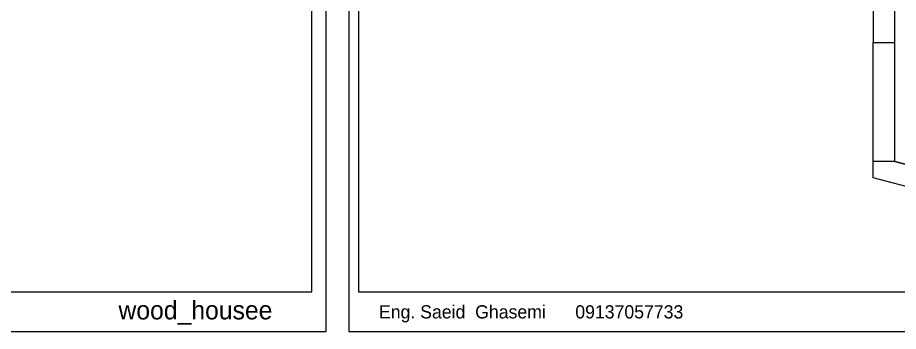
# Model space of a CAD drawing. Header units: inches. Extents: x -1979 to 7680, y -968 to 3127.
# Drawn here: x 3383 to 3999, y 187 to 406 of the extents above; entities that cross this region are included whole.
import ezdxf

# ---------------------------------------------------------------- set-up
doc = ezdxf.new("R2010")
doc.units = ezdxf.units.IN
doc.header["$MEASUREMENT"] = 0
doc.styles.get("Standard").update_dxf_attribs({"font": 'arial.ttf'})

msp = doc.modelspace()

# ---------------------------------------------------------------- linework, layer by layer
at = {"lineweight": 20}
for p, q in [((3996.41, 305.61), (3996.41, 475.61)), ((3981.41, 460.61), (3981.41, 388.61)), ((3981.41, 388.61), (3996.41, 388.61)), ((3981.41, 294.06), (3981.41, 388.61)), ((3981.41, 388.61), (3996.41, 388.61)), ((3996.41, 305.61), (3981.41, 305.61)), ((4260.74, 235.81), (3996.41, 305.61)), ((3996.41, 305.61), (4027.34, 297.44)), ((4275.74, 216.34), (3981.41, 294.06))]:
    msp.add_line(p, q, dxfattribs=at)
for points in [[(2704.54, 186.85), (3598.73, 186.85), (3598.73, 819.1), (2704.54, 819.1)], [(3614.5, 186.85), (4508.69, 186.85), (4508.69, 819.1), (3614.5, 819.1)], [(2711.51, 214.38), (3588.68, 214.38), (3588.68, 784.65), (2711.51, 784.65)], [(3621.47, 214.38), (4498.64, 214.38), (4498.64, 784.65), (3621.47, 784.65)]]:
    msp.add_lwpolyline(points, close=True, dxfattribs=at)

# ---------------------------------------------------------------- texts
at = {"lineweight": 20, "attachment_point": 1}
for s, width, gutter_width, heights, insert, char_height in [('{\\fPlantagenet Cherokee|b0|i0|c0|p18;wood_housee}', 2.5329, 63.88, [0.399], (3453.49, 208.14), 12.9316), ('{\\fPlantagenet Cherokee|b0|i0|c0|p18;^IEng. Saeid  Ghasemi      09137057733}', 408.0013, 45.63, [0], (3598.73, 205.1), 9.2368)]:
    msp.add_mtext_dynamic_manual_height_columns(s, width=width, gutter_width=gutter_width, heights=heights, dxfattribs=dict(at, insert=insert, char_height=char_height))

doc.saveas('drawing.dxf')
